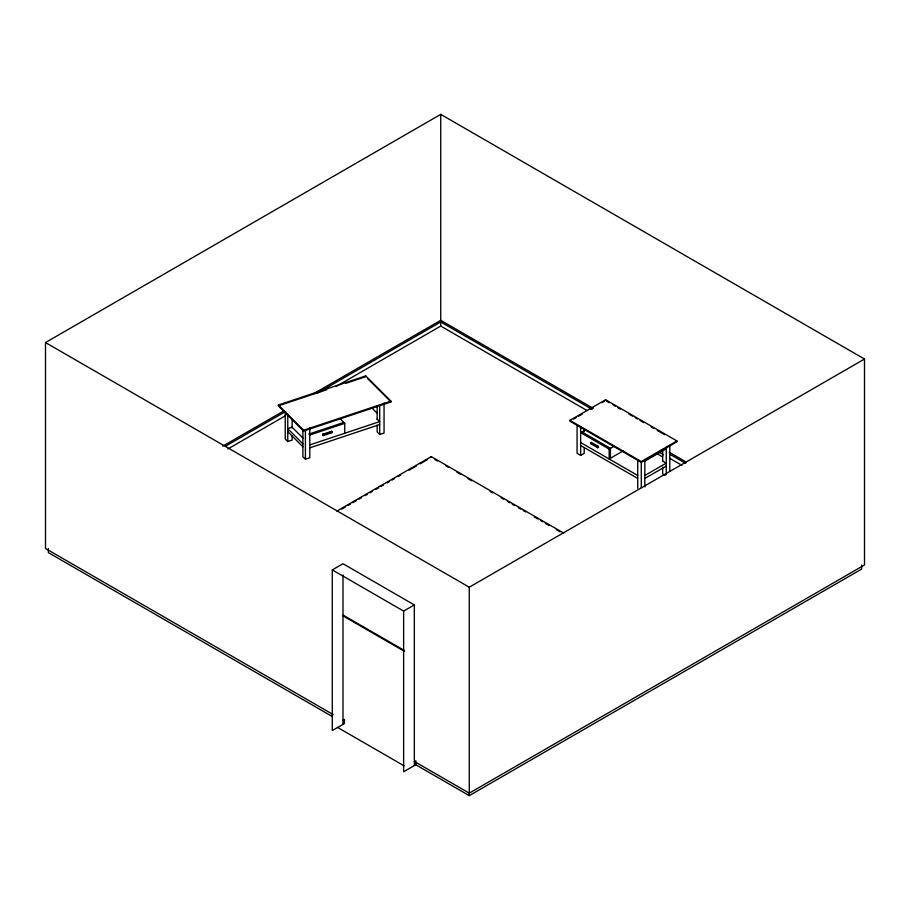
<?xml version="1.0" encoding="UTF-8"?>
<svg xmlns="http://www.w3.org/2000/svg" width="910" height="910" viewBox="0 0 910 910"><rect width="100%" height="100%" fill="white"/><g stroke="black" fill="none" stroke-linecap="round" stroke-linejoin="round"><path stroke-width="1.36" d="M333.162 714.577L45.5 548.502L45.5 342.558L440.736 114.364L864.5 359.029L864.5 564.973L469.264 793.156L414.334 761.442M222.802 446.139L284.364 410.592M312.676 394.246L440.736 320.32L593.047 408.249M225.475 446.241L285.751 411.445M317.726 392.972L440.736 321.958L592.114 409.363M227.932 448.937L285.751 415.563M336.177 386.443L440.736 326.076L587.189 410.637M336.893 511.079L431.238 456.604L563.745 533.101M341.796 509.065L345.47 506.95M347.916 505.528L350.373 504.117M352.818 502.707L356.492 500.58M358.95 499.169L361.395 497.747M365.069 495.632L367.526 494.21M369.972 492.799L372.429 491.377M376.103 489.262L378.549 487.84M381.006 486.429L383.451 485.019M387.125 482.891L389.582 481.481M392.028 480.059L394.485 478.649M398.159 476.522L400.605 475.111M409.182 470.163L416.541 465.909M420.215 463.793L427.563 459.55M569.933 420.363L605.605 399.763L676.938 440.952L676.938 441.782L641.277 462.371L569.933 421.182L569.933 420.363L641.277 461.552L676.938 440.952M573.618 419.055L576.087 417.633M578.544 416.211L582.229 414.084M590.84 409.113L593.297 407.691M601.908 402.721L604.377 401.299M342.99 720.254L344.424 719.435L344.424 723.552L332.298 730.548L332.298 569.91L342.99 563.734L414.334 604.922L414.334 765.56M585.471 429.838L580.637 432.637L609.165 449.108L614.011 446.321M590.635 442.795L591.341 442.385L598.484 446.503L598.484 447.322L597.768 447.731L590.635 443.614L590.635 442.795L598.484 447.322M590.635 443.614L591.341 442.385M577.065 424.731L577.065 453.316L580.637 455.375L584.197 453.316L584.197 447.868M598.484 446.503L597.768 447.731M623.486 450.734L609.165 458.993L609.165 449.108M644.837 461.142L666.245 448.778M332.298 569.91L403.63 611.099L414.334 604.922M644.837 475.475L666.245 463.11L662.673 461.051M644.837 478.433L666.245 466.079M45.5 342.558L469.264 587.212L864.5 359.029M861.645 564.973L861.645 569.091L469.264 795.636L415.768 764.741L403.63 771.737L403.63 611.099M278.346 405.018L365.718 375.887L390.947 401.117L390.947 401.936L303.576 431.056L278.346 405.837L278.346 405.018L303.576 430.237L303.576 431.056M279.688 405.394L326.736 389.708M345.561 383.428L365.718 376.717L365.718 375.887M292.133 427.245L287.765 428.701L302.893 443.841M303.576 430.237L390.947 401.117M343.832 422.456L308.877 434.104L309.787 435.014L344.731 423.366L344.731 433.251M285.239 411.809L285.239 439.029L287.765 441.555L292.133 440.099L292.133 436.015M322.902 434.207L331.649 431.295L332.15 431.795L332.15 432.614L323.414 435.526L322.902 434.207L323.414 435.526M323.414 434.707L332.15 431.795M322.902 435.025L330.398 432.534M309.787 444.899L379.686 421.603L377.161 419.078M309.787 447.868L379.686 424.572M302.893 429.463L302.893 456.683L305.419 459.209L309.787 457.753L309.787 427.814M377.161 425.129L377.161 431.932L379.686 434.457L384.054 433.001L384.054 403.05M606.833 401.299L609.29 402.721M612.987 404.848L615.444 406.269M617.901 407.691L620.358 409.113M628.969 414.084L632.666 416.211M635.123 417.633L637.58 419.055M640.037 420.477L643.734 422.604M651.116 426.87L653.573 428.291M657.259 430.419L664.641 434.673M669.203 452.213L686.39 462.143M669.646 454.124L685.651 463.361M659.807 452.566L663.492 454.693M669.646 458.242L681.954 465.351M656.531 453.385L662.594 456.888M665.051 475.282L662.673 473.905L662.673 467.103M581.911 431.897L610.451 448.368L610.451 458.253M580.637 442.522L637.705 475.475M580.637 445.49L637.705 478.433M434.923 459.55L437.38 460.972M445.968 465.92L448.414 467.342M457.002 472.301L460.688 474.428M468.047 478.671L471.733 480.798M490.137 491.423L492.583 492.845M501.171 497.804L503.628 499.215M507.314 501.342L509.759 502.764M512.216 504.174L514.673 505.596M518.347 507.712L520.804 509.134M523.261 510.555L525.707 511.966M534.307 516.925L537.981 519.053M540.438 520.463L542.895 521.885M545.34 523.295L549.026 525.423M556.385 529.677L560.071 531.804M343.138 615.137L404.484 650.559M343.138 615.956L404.484 651.378M332.139 716.454L48.355 552.62L48.355 548.502M337.644 727.465L404.063 765.81M367.663 378.651L390.947 401.936M372.076 408.169L376.808 412.89M339.976 418.6L344.731 423.366M332.15 432.614L331.649 431.295M291.53 426.642L303.064 438.176M287.765 431.67L302.893 446.799M669.806 445.32L669.806 471.187M666.245 447.39L666.245 474.611M662.673 449.403L662.673 461.654M644.837 459.743L644.837 486.964M641.277 461.552L641.277 487.658M637.705 459.743L637.705 488.329M605.605 399.763L605.605 400.593M584.197 428.815L584.197 431.533M580.637 426.79L580.637 455.375M469.264 587.212L469.264 795.636M440.736 114.364L440.736 320.32M440.736 321.958L440.736 326.076M431.238 456.604L431.238 457.423M415.768 760.623L415.768 764.741M379.686 405.871L379.686 434.457M377.161 406.076L377.161 419.681M342.99 575.018L342.99 724.371M305.419 430.623L305.419 459.209M292.133 419.681L292.133 427.848M287.765 414.334L287.765 441.555"/></g></svg>
